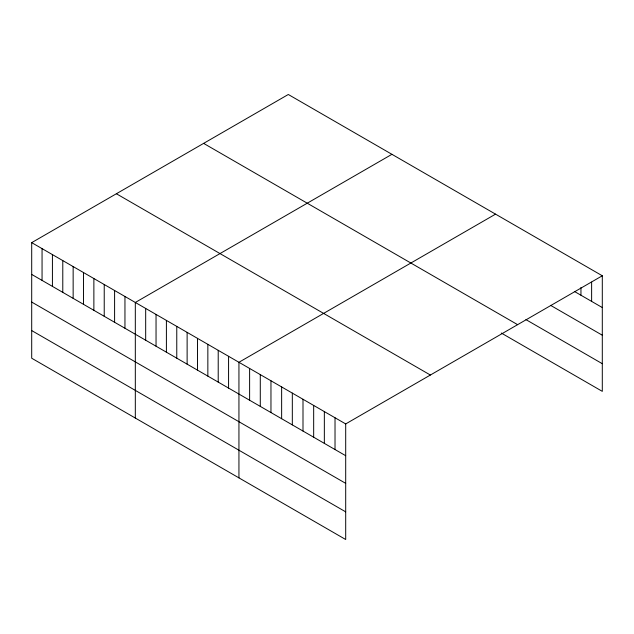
<?xml version="1.0" encoding="UTF-8"?>
<svg xmlns="http://www.w3.org/2000/svg" width="634" height="634" viewBox="0 0 634 634"><rect width="100%" height="100%" fill="white"/><g stroke="black" fill="none" stroke-linecap="round" stroke-linejoin="round"><path stroke-width="0.95" d="M31.7 242.64L345.696 423.924L345.696 539.51L31.7 358.226L31.7 242.64L288.304 94.49L602.3 275.774L602.3 391.36L501.288 333.04M391.923 154.316L135.319 302.466L135.319 418.052M495.542 214.141L238.939 362.283L238.939 477.87M345.696 423.924L602.3 275.774M574.38 291.434L602.3 307.553M550.566 305.342L602.3 335.212M525.927 319.607L602.3 363.702M203.625 143.379L517.621 324.663M116.379 193.75L430.375 375.035M31.7 274.419L345.696 455.703M31.7 302.069L345.696 483.354M31.7 330.568L345.696 511.852M591.625 282.13L591.625 301.388M580.95 287.519L580.95 295.222M335.021 417.758L335.021 449.538M324.346 411.593L324.346 443.372M313.671 405.435L313.671 437.206M302.997 399.269L302.997 431.049M292.322 393.104L292.322 424.883M281.639 386.938L281.639 418.717M270.964 380.78L270.964 412.552M260.289 374.615L260.289 406.394M249.614 368.449L249.614 400.228M228.573 356.308L228.573 388.079M218.215 350.325L218.215 382.096M207.849 344.341L207.849 376.113M197.491 338.358L197.491 370.137M187.125 332.374L187.125 364.154M176.767 326.391L176.767 358.17M166.401 320.408L166.401 352.187M156.043 314.424L156.043 346.204M145.677 308.449L145.677 340.22M124.953 296.482L124.953 328.253M114.595 290.499L114.595 322.278M104.23 284.515L104.23 316.295M93.872 278.532L93.872 310.311M83.506 272.549L83.506 304.328M73.148 266.565L73.148 298.345M62.782 260.59L62.782 292.361M52.424 254.606L52.424 286.378M42.058 248.623L42.058 280.394"/></g></svg>
